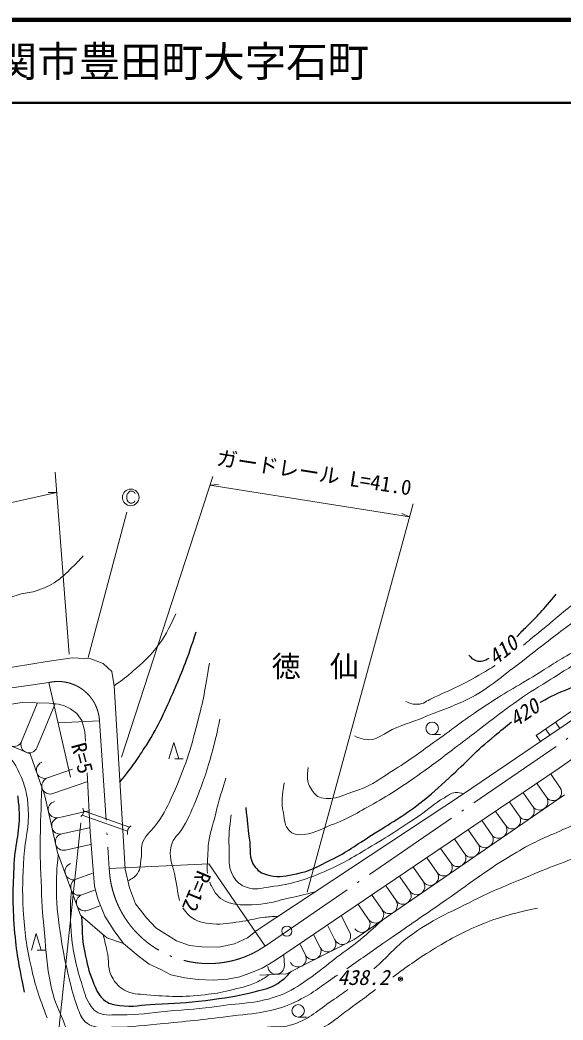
# Model space of a CAD drawing. Units: millimetres, scale not verified. Extents: x 40000 to 680000, y 20000 to 380000.
# Drawn here: x 412950 to 478390, y 259508 to 380000 of the extents above; entities that cross this region are included whole.
import ezdxf
from ezdxf.enums import TextEntityAlignment as Align

# ---------------------------------------------------------------- set-up
doc = ezdxf.new("R2010")
doc.units = ezdxf.units.MM
doc.header["$LTSCALE"] = 1000
doc.header["$PDMODE"] = 32
doc.header["$PDSIZE"] = 500
doc.linetypes.add('DASHED', pattern=[7.5, 6, -1.5])
doc.linetypes.add('LONG_DASHED_DOTTED', pattern=[15.25, 12, -1.5, 0.25, -1.5])
for name, color, linetype, lineweight in [('M-BGD', 7, 'Continuous', 13), ('M-BMK', 2, 'LONG_DASHED_DOTTED', 13), ('M-STR-HTXT', 7, 'Continuous', 13), ('M-TTL', 2, 'Continuous', 140), ('M-TTL-LINE', 7, 'Continuous', 50)]:
    doc.layers.add(name, color=color, linetype=linetype, lineweight=lineweight)
doc.layers.add('M-BMK-HTXT', color=7, linetype='Continuous')
doc.layers.add('M-TTL-TXT', color=7, linetype='Continuous')
doc.styles.add('ＭＳ ゴシック', font='')
doc.styles.get('ＭＳ ゴシック').set_extended_font_data('MS Gothic')

msp = doc.modelspace()

# ---------------------------------------------------------------- linework, layer by layer
at = {"layer": 'M-BGD'}
for p, q in [((396550, 299542), (416235, 302713)), ((416235, 302713), (419235, 303133)), ((419235, 303133), (421507, 303021)), ((421507, 303021), (422993, 302460)), ((422993, 302460), (424003, 301507)), ((424003, 301507), (424283, 299768)), ((493580, 300862), (477932, 289868)), ((424283, 299768), (424564, 295085)), ((466405, 286755), (485812, 299964)), ((413206, 297749), (408846, 297114)), ((413132, 293080), (415017, 297625)), ((416515, 297693), (413206, 297749)), ((417581, 297552), (416515, 297693)), ((414980, 292314), (417136, 297514)), ((418310, 297356), (417581, 297552)), ((419039, 296992), (418310, 297356)), ((419796, 296431), (419039, 296992)), ((420413, 295589), (419796, 296431)), ((475150, 293808), (480070, 297156)), ((420778, 294271), (420413, 295589)), ((477999, 294646), (477487, 295399)), ((420840, 293115), (420778, 294271)), ((424564, 295085), (425629, 277669)), ((476792, 293825), (476280, 294577)), ((409010, 293707), (414184, 291562)), ((430904, 290959), (431504, 292959)), ((431504, 292959), (432104, 290959)), ((462625, 293908), (463625, 293908)), ((475661, 293055), (475150, 293808)), ((414184, 291562), (415951, 286514)), ((432604, 290959), (431604, 290959)), ((416253, 288676), (419292, 289739)), ((421423, 282128), (421046, 289288)), ((477932, 289868), (461806, 278987)), ((416914, 286788), (421006, 288220)), ((478033, 287501), (476945, 289082)), ((474738, 285233), (473629, 286844)), ((476386, 286367), (475287, 287963)), ((415951, 286514), (417465, 279699)), ((441530, 270350), (466405, 286755)), ((453206, 269197), (478571, 286657)), ((473091, 284099), (471971, 285726)), ((417559, 283885), (421189, 284692)), ((471443, 282965), (470313, 284607)), ((469796, 281831), (468655, 283488)), ((417993, 281933), (421296, 282667)), ((421759, 277613), (421423, 282128)), ((468149, 280697), (466997, 282369)), ((466501, 279563), (465339, 281251)), ((417465, 279699), (420241, 272127)), ((418427, 279981), (421434, 280649)), ((464854, 278429), (463681, 280132)), ((461806, 278987), (443606, 266620)), ((463206, 277295), (462023, 279013)), ((419714, 276471), (421698, 277199)), ((421927, 275650), (421759, 277613)), ((425629, 277669), (426162, 275426)), ((461559, 276161), (460369, 277890)), ((459912, 275027), (458715, 276766)), ((420402, 274593), (421949, 275161)), ((422320, 274108), (421927, 275650)), ((426162, 275426), (426863, 273519)), ((458264, 273893), (457060, 275641)), ((423189, 272004), (422320, 274108)), ((426863, 273519), (428181, 271808)), ((456617, 272759), (455406, 274517)), ((421091, 272715), (422564, 273256)), ((454969, 271625), (453752, 273393)), ((420241, 272127), (423396, 269414)), ((424311, 270266), (423189, 272004)), ((428181, 271808), (429331, 270630)), ((452694, 270059), (451709, 272006)), ((414317, 267919), (414917, 269919)), ((414917, 269919), (415517, 267919)), ((425433, 268723), (424311, 270266)), ((429331, 270630), (431827, 269032)), ((440352, 269424), (441530, 270350)), ((450910, 269156), (450041, 270873)), ((423396, 269414), (425433, 268723)), ((427172, 267237), (425433, 268723)), ((431827, 269032), (433369, 268471)), ((438782, 268667), (440352, 269424)), ((445075, 265083), (453206, 269197)), ((449125, 268253), (448373, 269739)), ((416017, 267919), (415017, 267919)), ((433369, 268471), (434856, 268330)), ((434856, 268330), (436931, 268274)), ((436931, 268274), (438782, 268667)), ((447341, 267350), (446705, 268606)), ((428518, 266255), (427172, 267237)), ((443606, 266620), (442119, 265750)), ((444813, 266071), (444752, 267295)), ((429920, 265582), (428518, 266255)), ((431126, 264965), (429920, 265582)), ((440857, 265218), (439427, 264713)), ((442119, 265750), (440857, 265218)), ((441836, 264921), (445075, 265083)), ((432809, 264573), (431126, 264965)), ((434407, 264376), (432809, 264573)), ((436230, 264292), (434407, 264376)), ((437969, 264432), (436230, 264292)), ((439427, 264713), (437969, 264432)), ((446468, 259867), (447468, 259867))]:
    msp.add_line(p, q, dxfattribs=at)
at = {"layer": 'M-BGD', "linetype": 'DASHED'}
for p, q in [((426130, 282733), (420617, 284698)), ((425899, 282249), (420446, 284192))]:
    msp.add_line(p, q, dxfattribs=at)
at = {"layer": 'M-BGD'}
for centre, radius in [((462625, 294658), 750), ((458812, 264450), 100), ((458812, 264450), 80), ((458812, 264450), 60), ((458812, 264450), 40), ((458812, 264450), 20), ((458812, 264450), 20), ((446468, 260617), 750)]:
    msp.add_circle(centre, radius, dxfattribs=at)
for centre, radius, start, end in [((412209, 293463), 1000, 157.47943, 337.47943), ((414056, 292697), 1000, 157.47943, 337.47943), ((415923, 289620), 1000, 109.29005, 289.29005), ((416584, 287732), 1000, 109.29005, 289.29005), ((477209, 286934), 1000, 214.54267, 34.54267), ((417342, 284862), 1000, 102.52881, 282.52881), ((475562, 285800), 1000, 214.54267, 34.54267), ((419865, 284670), 753, 302.46067, 28.29758), ((473915, 284666), 1000, 214.54267, 34.54267), ((417776, 282909), 1000, 102.52881, 282.52881), ((472267, 283532), 1000, 214.54267, 34.54267), ((426890, 282072), 1007, 123.37882, 191.93988), ((470620, 282398), 1000, 214.54267, 34.54267), ((418210, 280957), 1000, 102.52881, 282.52881), ((468972, 281264), 1000, 214.54267, 34.54267), ((465677, 278996), 1000, 214.54267, 34.54267), ((467325, 280130), 1000, 214.54267, 34.54267), ((419369, 277410), 1000, 110.1363, 290.1363), ((464030, 277862), 1000, 214.54267, 34.54267), ((462383, 276728), 1000, 214.54267, 34.54267), ((420058, 275532), 1000, 110.1363, 290.1363), ((460735, 275594), 1000, 214.54267, 34.54267), ((459088, 274460), 1000, 214.54267, 34.54267), ((420746, 273654), 1000, 110.1363, 290.1363), ((457440, 273326), 1000, 214.54267, 34.54267), ((455793, 272192), 1000, 214.54267, 34.54267), ((454146, 271058), 1000, 214.54267, 34.54267), ((451802, 269607), 1000, 206.83832, 26.83832), ((450018, 268704), 1000, 206.83832, 26.83832), ((448233, 267801), 1000, 206.83832, 26.83832), ((446448, 266898), 1000, 206.83832, 26.83832), ((443814, 266021), 1000, 182.86241, 2.86241)]:
    msp.add_arc(centre, radius, start, end, dxfattribs=at)
for points, knots in [([(507775, 325316), (506521, 324299), (506062, 323928), (505191, 322833), (504329, 321748), (504098, 320968), (503366, 319792), (502444, 318310), (501988, 317434), (500934, 316042), (500080, 314914), (499588, 314264), (498502, 313357), (497347, 312392), (496565, 312026), (495259, 311279), (493330, 310176), (492184, 309678), (490191, 308695), (488183, 307704), (487059, 307145), (485023, 306212), (483000, 305285), (481773, 304966), (479803, 303932), (477940, 302953), (476990, 302239), (475192, 301145), (472733, 299648), (471308, 298884), (468909, 297293), (466601, 295764), (465398, 294779), (463132, 293189), (461199, 291833), (460173, 290986), (458166, 289743), (456448, 288679), (455577, 287837), (453656, 287209), (451985, 286664), (450965, 285919), (449248, 286297), (448631, 286433), (448397, 286847), (448032, 287362), (447442, 288193), (447597, 288903), (447677, 289946)], [0, 0, 0, 0, 1, 1, 1, 2, 2, 2, 3, 3, 3, 4, 4, 4, 5, 5, 5, 6, 6, 6, 7, 7, 7, 8, 8, 8, 9, 9, 9, 10, 10, 10, 11, 11, 11, 12, 12, 12, 13, 13, 13, 14, 14, 14, 15, 15, 15, 16, 16, 16, 16]), ([(453251, 293746), (453658, 293494), (453914, 293445), (454366, 293341), (455982, 292967), (456810, 294193), (458369, 294760), (460041, 295367), (460979, 295708), (462625, 296381), (464684, 297224), (465914, 297556), (467845, 298662), (469570, 299649), (470405, 300414), (472000, 301601), (473550, 302754), (474355, 303484), (475902, 304641), (477877, 306119), (478917, 307051), (481020, 308340), (483955, 310140), (485834, 310724), (488925, 312242), (490506, 313018), (491494, 313270), (492978, 314218), (494800, 315381), (495879, 316014), (497387, 317563), (498889, 319104), (499205, 320388), (500478, 322123), (501213, 323125), (501460, 323459), (502404, 324657)], [0, 0, 0, 0, 1, 1, 1, 2, 2, 2, 3, 3, 3, 4, 4, 4, 5, 5, 5, 6, 6, 6, 7, 7, 7, 8, 8, 8, 9, 9, 9, 10, 10, 10, 11, 11, 11, 12, 12, 12, 12]), ([(497286, 322782), (495749, 320983), (495241, 320368), (493688, 319083), (492250, 317893), (491284, 317440), (489735, 316397), (487782, 315082), (486675, 314364), (484719, 313053), (482836, 311790), (481729, 311156), (479905, 309810), (478116, 308490), (477232, 307601), (475496, 306212), (474755, 305619), (474188, 305143), (473611, 304678)], [0, 0, 0, 0, 1, 1, 1, 2, 2, 2, 3, 3, 3, 4, 4, 4, 5, 5, 5, 6, 6, 6, 6]), ([(382622, 309601), (383958, 309466), (384426, 309386), (385542, 309070), (387033, 308648), (387819, 308215), (389152, 307425), (390440, 306661), (390980, 305964), (392231, 305142), (393085, 304581), (393503, 304010), (394514, 303867), (395203, 303770), (395583, 304054), (396266, 304186), (397700, 304463), (398487, 304700), (399929, 304929), (401517, 305181), (402448, 305060), (404017, 305407), (404844, 305590), (405364, 305606), (406088, 306044), (407017, 306607), (407333, 307196), (408159, 307902), (409054, 308669), (409478, 309217), (410495, 309814), (411345, 310312), (411889, 310476), (412831, 310769), (413580, 311002), (414049, 310949), (414795, 311194), (415721, 311498), (416256, 311678), (417078, 312203), (418020, 312804), (418452, 313282), (419255, 314061), (419791, 314582), (419975, 314769), (420582, 315441)], [0, 0, 0, 0, 1, 1, 1, 2, 2, 2, 3, 3, 3, 4, 4, 4, 5, 5, 5, 6, 6, 6, 7, 7, 7, 8, 8, 8, 9, 9, 9, 10, 10, 10, 11, 11, 11, 12, 12, 12, 13, 13, 13, 14, 14, 14, 15, 15, 15, 15]), ([(444788, 288071), (444564, 286509), (444391, 285847), (444687, 284473), (444877, 283592), (444787, 282908), (445447, 282294), (445819, 281949), (446156, 281849), (446663, 281838), (448216, 281806), (449012, 282452), (450464, 283004), (452706, 283855), (453852, 284604), (455936, 285791), (458088, 287016), (459229, 287816), (461257, 289236), (463157, 290567), (464166, 291390), (466020, 292784), (468540, 294676), (469889, 295821), (472456, 297648), (474017, 298759), (474930, 299328), (476560, 300334), (478545, 301558), (479612, 302345), (481729, 303323), (484752, 304720), (486776, 304646), (489837, 305958), (491220, 306552), (491987, 306916), (493282, 307681), (495183, 308804), (496103, 309673), (498046, 310722), (499169, 311328), (499776, 311833), (501035, 312039), (502052, 312206), (502653, 312299), (503670, 312141), (504127, 312070), (504316, 312042), (504826, 311883)], [0, 0, 0, 0, 1, 1, 1, 2, 2, 2, 3, 3, 3, 4, 4, 4, 5, 5, 5, 6, 6, 6, 7, 7, 7, 8, 8, 8, 9, 9, 9, 10, 10, 10, 11, 11, 11, 12, 12, 12, 13, 13, 13, 14, 14, 14, 15, 15, 15, 16, 16, 16, 16]), ([(424283, 299768), (425426, 300582), (425762, 300838), (426648, 301601), (427750, 302551), (428365, 303106), (429283, 304236), (430479, 305709), (430779, 306460), (431715, 308441)], [0, 0, 0, 0, 1, 1, 1, 2, 2, 2, 3, 3, 3, 3]), ([(425961, 276272), (426489, 276542), (426764, 276720), (427104, 277176), (427542, 277766), (427423, 278279), (427560, 279000), (427704, 279763), (427450, 280267), (427762, 280977), (428206, 281984), (428862, 282299), (429485, 283206), (430377, 284506), (430774, 285311), (431411, 286753), (432848, 290005), (433469, 291924), (434350, 295368), (435055, 298124), (435247, 299144), (435769, 302513)], [0, 0, 0, 0, 1, 1, 1, 2, 2, 2, 3, 3, 3, 4, 4, 4, 5, 5, 5, 6, 6, 6, 7, 7, 7, 7]), ([(470221, 302224), (469621, 301842), (469033, 301499), (468250, 301043), (466115, 299802), (464819, 299287), (462575, 298256), (461930, 297960), (461612, 297571), (460902, 297547), (460312, 297527), (459995, 297644), (459433, 297901)], [0, 0, 0, 0, 1, 1, 1, 2, 2, 2, 3, 3, 3, 4, 4, 4, 4]), ([(437035, 295773), (436676, 294008), (436553, 293509), (436174, 292074), (435573, 289799), (435160, 288538), (434299, 286348), (433732, 284906), (433380, 284105), (432627, 282750), (432112, 281824), (431403, 281501), (431157, 280470), (430857, 279209), (431251, 278434), (431563, 277176), (431866, 275954), (431882, 274864), (432184, 273892)], [0, 0, 0, 0, 1, 1, 1, 2, 2, 2, 3, 3, 3, 4, 4, 4, 5, 5, 5, 6, 6, 6, 6]), ([(408140, 293691), (409398, 293122), (409925, 292868), (410848, 292042), (411839, 291156), (412324, 290514), (412865, 289299), (413579, 287697), (413852, 286694), (413954, 284943), (414087, 282668), (413557, 281408), (413430, 279134), (413291, 276648), (413192, 275245), (413349, 272760), (413523, 270013), (413691, 268461), (414317, 265781), (414878, 263384), (415187, 262503), (416213, 259770)], [0, 0, 0, 0, 1, 1, 1, 2, 2, 2, 3, 3, 3, 4, 4, 4, 5, 5, 5, 6, 6, 6, 7, 7, 7, 7]), ([(437745, 288628), (437038, 286327), (436825, 285686), (436377, 283764), (436038, 282308), (435645, 281508), (435617, 280014), (435596, 278917), (435450, 278061), (435553, 277186)], [0, 0, 0, 0, 1, 1, 1, 2, 2, 2, 3, 3, 3, 3]), ([(415572, 287594), (415407, 282198), (415297, 280689), (415487, 276269), (415592, 273824), (415645, 272452), (415890, 270017), (416139, 267553), (416143, 266146), (416657, 263724), (417006, 262076), (417400, 261195), (418069, 259649), (418397, 258892), (418468, 258350), (419077, 257794), (419733, 257195), (420252, 257026), (421094, 256745), (422100, 256409), (422739, 256450), (423797, 256503), (425837, 256604), (426905, 257221), (428920, 257552), (430876, 257872), (431990, 257928), (433963, 258116), (435725, 258285), (436713, 258379), (438481, 258479), (440134, 258573), (441066, 258509), (442717, 258641), (443981, 258741), (444747, 258583), (445944, 259004), (447932, 259704), (448796, 260648), (450543, 261828), (451282, 262327), (451899, 262756), (452473, 263175)], [0, 0, 0, 0, 1, 1, 1, 2, 2, 2, 3, 3, 3, 4, 4, 4, 5, 5, 5, 6, 6, 6, 7, 7, 7, 8, 8, 8, 9, 9, 9, 10, 10, 10, 11, 11, 11, 12, 12, 12, 13, 13, 13, 14, 14, 14, 14]), ([(438404, 284220), (438174, 282490), (438089, 281906), (438150, 280419), (438208, 279001), (437930, 278040), (438657, 276822), (439067, 276134), (439478, 275784), (440228, 275504), (441285, 275110), (441999, 275400), (443116, 275555), (445723, 275916), (447189, 276330), (449602, 277379), (451762, 278318), (452898, 279013), (454923, 280217), (457363, 281667), (458696, 282539), (461054, 284118), (462268, 284931), (462813, 285596), (464095, 286297), (464592, 286570), (464847, 286871), (465412, 286905), (465804, 286929), (466011, 286889), (466405, 286755)], [0, 0, 0, 0, 1, 1, 1, 2, 2, 2, 3, 3, 3, 4, 4, 4, 5, 5, 5, 6, 6, 6, 7, 7, 7, 8, 8, 8, 9, 9, 9, 10, 10, 10, 10]), ([(452321, 265675), (453945, 266787), (455150, 267664), (457037, 268968), (459620, 270751), (461064, 271754), (463653, 273526), (467220, 275968), (469085, 277547), (472811, 279739), (474760, 280886), (475943, 281371), (478014, 282280), (480067, 283181), (481232, 283655), (483339, 284418), (485729, 285283), (487043, 285945), (489552, 286354), (491108, 286608), (492009, 286493), (493586, 286516), (494657, 286531), (495008, 286533), (496329, 286516)], [0, 0, 0, 0, 1, 1, 1, 2, 2, 2, 3, 3, 3, 4, 4, 4, 5, 5, 5, 6, 6, 6, 7, 7, 7, 8, 8, 8, 8]), ([(455610, 265675), (457308, 267125), (458048, 268228), (459861, 269573), (462660, 271649), (464542, 272347), (467647, 273930), (470010, 275134), (471410, 275655), (473859, 276673), (476802, 277896), (478458, 278577), (481484, 279577), (483902, 280377), (484739, 280622), (487736, 281433)], [0, 0, 0, 0, 1, 1, 1, 2, 2, 2, 3, 3, 3, 4, 4, 4, 5, 5, 5, 5]), ([(417556, 279450), (417364, 277467), (417333, 276850), (417343, 275180), (417356, 272901), (417575, 271627), (417907, 269371), (418191, 267448), (418432, 266383), (418876, 264490), (419198, 263116), (419382, 262340), (419884, 261021), (420158, 260303), (420260, 259821), (420812, 259286), (421166, 258943), (421466, 258852), (421942, 258721), (422839, 258476), (423391, 258635), (424322, 258641), (426644, 258654), (427939, 258872), (430252, 259084), (433520, 259385), (435347, 259598), (438602, 260012), (440370, 260238), (441388, 260238), (443120, 260658), (444486, 260989), (445247, 261248), (446509, 261868), (448380, 262787), (449253, 263615), (450986, 264772), (451057, 264820), (451127, 264867), (451197, 264913)], [0, 0, 0, 0, 1, 1, 1, 2, 2, 2, 3, 3, 3, 4, 4, 4, 5, 5, 5, 6, 6, 6, 7, 7, 7, 8, 8, 8, 9, 9, 9, 10, 10, 10, 11, 11, 11, 12, 12, 12, 13, 13, 13, 13]), ([(435818, 276113), (435875, 275964), (435943, 275812), (436022, 275656), (436460, 274794), (436815, 274233), (437694, 273832), (439017, 273228), (439941, 273370), (441393, 273426), (443026, 273490), (443902, 273883), (445498, 274237), (446676, 274498), (447060, 274589), (448504, 274949)], [0, 0, 0, 0, 1, 1, 1, 2, 2, 2, 3, 3, 3, 4, 4, 4, 5, 5, 5, 5]), ([(419150, 275104), (418984, 272857), (418977, 272097), (419118, 270178), (419311, 267546), (419719, 266086), (420489, 263562), (420790, 262577), (420940, 261980), (421538, 261142), (421797, 260779), (421975, 260552), (422385, 260375), (423359, 259956), (424028, 260160), (425088, 260133), (427300, 260078), (428531, 260388), (430736, 260577), (433165, 260785), (434535, 260833), (436948, 261182), (439848, 261601), (441595, 261463), (444330, 262513), (445700, 263040), (446387, 263540), (447598, 264369), (449036, 265353), (449760, 266018), (451148, 267072), (452250, 267908), (452901, 268334), (453972, 269210), (455043, 270086), (455390, 270407), (456629, 271553)], [0, 0, 0, 0, 1, 1, 1, 2, 2, 2, 3, 3, 3, 4, 4, 4, 5, 5, 5, 6, 6, 6, 7, 7, 7, 8, 8, 8, 9, 9, 9, 10, 10, 10, 11, 11, 11, 12, 12, 12, 12]), ([(432569, 273013), (432768, 272679), (433031, 272361), (433387, 272058), (434264, 271312), (435027, 271195), (436174, 271096), (437440, 270986), (438156, 271194), (439417, 271349), (440535, 271486), (441136, 271726), (442255, 271856), (442952, 271937), (443195, 271961), (444046, 272009)], [0, 0, 0, 0, 1, 1, 1, 2, 2, 2, 3, 3, 3, 4, 4, 4, 5, 5, 5, 5]), ([(475312, 273002), (471974, 272222), (470851, 272002), (468171, 270864), (465927, 269911), (464724, 269234), (462645, 267959), (460690, 266760), (459590, 265910), (457876, 264675)], [0, 0, 0, 0, 1, 1, 1, 2, 2, 2, 3, 3, 3, 3]), ([(443029, 264980), (442335, 264503), (442076, 264366), (441426, 264046), (440245, 263465), (439472, 263409), (438199, 263078), (437068, 262784), (436415, 262682), (435254, 262554), (432529, 262252), (430964, 262298), (428235, 262554), (427161, 262654), (426477, 262598), (425532, 263118), (424878, 263479), (424571, 263826), (424160, 264450), (423407, 265593), (423745, 266545), (423434, 267879), (423261, 268621), (423205, 268862), (422975, 269776)], [0, 0, 0, 0, 1, 1, 1, 2, 2, 2, 3, 3, 3, 4, 4, 4, 5, 5, 5, 6, 6, 6, 7, 7, 7, 8, 8, 8, 8]), ([(455804, 263175), (454750, 262392), (453871, 261711), (452560, 260779), (451249, 259847), (450607, 259164), (449171, 258439), (447966, 257830), (447223, 257599), (445904, 257309), (444078, 256909), (443006, 256977), (441143, 256825), (438862, 256640), (437577, 256629), (435294, 256462), (433449, 256327), (432400, 256357), (430574, 256059), (429356, 255860), (428718, 255540), (427508, 255292), (426216, 255028), (425478, 254793), (424160, 254849), (423319, 254885), (422972, 254924), (422022, 255131)], [0, 0, 0, 0, 1, 1, 1, 2, 2, 2, 3, 3, 3, 4, 4, 4, 5, 5, 5, 6, 6, 6, 7, 7, 7, 8, 8, 8, 9, 9, 9, 9])]:
    msp.add_open_spline(points, degree=3, knots=knots, dxfattribs=at)
at = {"layer": 'M-BGD', "lineweight": 25}
for points, knots in [([(472807, 305672), (473130, 306017), (473474, 306383), (473875, 306769), (475418, 308257), (475921, 308854), (477574, 310823)], [0, 0, 0, 0, 1, 1, 1, 2, 2, 2, 2]), ([(424987, 288164), (426591, 290189), (427064, 290845), (428218, 292682), (429764, 295140), (430393, 296663), (431563, 299320), (432731, 301975), (433064, 302946), (434198, 306263)], [0, 0, 0, 0, 1, 1, 1, 2, 2, 2, 3, 3, 3, 3]), ([(467034, 303476), (467295, 303147), (467501, 302971), (467895, 302817), (468494, 302583), (468931, 302851), (469498, 303117)], [0, 0, 0, 0, 1, 1, 1, 2, 2, 2, 2]), ([(475637, 297784), (475674, 297806), (475712, 297828), (475750, 297851), (476975, 298578), (477734, 298858), (479043, 299422), (480354, 299987), (481079, 300419), (482489, 300638), (483448, 300787), (484024, 300894), (484972, 300688), (485484, 300578), (485706, 300518), (486250, 300279)], [0, 0, 0, 0, 1, 1, 1, 2, 2, 2, 3, 3, 3, 4, 4, 4, 5, 5, 5, 5]), ([(440177, 285132), (440318, 283374), (440356, 282869), (440583, 281433), (440800, 280056), (440423, 279025), (441292, 277936), (441790, 277313), (442286, 277092), (443066, 276923), (444287, 276658), (445031, 276889), (446258, 277126), (447976, 277457), (448839, 278035), (450413, 278798), (452435, 279778), (453432, 280582), (455328, 281787), (457631, 283251), (459005, 283960), (461156, 285639), (462583, 286752), (463308, 287467), (464652, 288679), (466816, 290629), (467872, 291899), (470125, 293746), (470905, 294385), (471558, 294924), (472190, 295419)], [0, 0, 0, 0, 1, 1, 1, 2, 2, 2, 3, 3, 3, 4, 4, 4, 5, 5, 5, 6, 6, 6, 7, 7, 7, 8, 8, 8, 9, 9, 9, 10, 10, 10, 10]), ([(412640, 286532), (412725, 286035), (412783, 285501), (412825, 284902), (413004, 282345), (412337, 280928), (412220, 278367), (412079, 275298), (412006, 273563), (412260, 270501), (412508, 267496), (412735, 266392), (413470, 262876)], [0, 0, 0, 0, 1, 1, 1, 2, 2, 2, 3, 3, 3, 4, 4, 4, 4]), ([(420374, 272013), (420457, 269788), (420439, 269039), (420852, 267193), (421150, 265860), (421309, 265094), (421861, 263845), (422254, 262953), (422469, 262339), (423273, 261787), (423831, 261403), (424255, 261353), (424927, 261263), (426599, 261038), (427558, 261337), (429243, 261424), (431610, 261546), (432944, 261560), (435294, 261868), (437675, 262180), (439023, 262346), (441345, 262957), (442415, 263239), (443076, 263328), (444008, 263925), (444737, 264393), (445025, 264667), (445676, 265387)], [0, 0, 0, 0, 1, 1, 1, 2, 2, 2, 3, 3, 3, 4, 4, 4, 5, 5, 5, 6, 6, 6, 7, 7, 7, 8, 8, 8, 9, 9, 9, 9])]:
    msp.add_open_spline(points, degree=3, knots=knots, dxfattribs=at)
at = {"layer": 'M-BGD'}
msp.add_point((458812, 264450), dxfattribs=at)
at = {"layer": 'M-BMK'}
for p, q in [((442499, 268424), (500597, 308273)), ((390966, 296590), (416415, 300168)), ((422529, 295549), (423706, 277752))]:
    msp.add_line(p, q, dxfattribs=at)
at = {"layer": 'M-BMK', "linetype": 'Continuous'}
msp.add_circle((445107, 270213), 600, dxfattribs=at)
at = {"layer": 'M-BMK'}
for centre, radius, start, end in [((417535, 295295), 5000, 2.91282, 102.94103), ((435693, 278307), 12000, 182.6516, 304.55)]:
    msp.add_arc(centre, radius, start, end, dxfattribs=at)
at = {"layer": 'M-STR-HTXT'}
for p, q in [((418877, 303594), (417190, 325518)), ((425179, 291167), (436185, 324986)), ((375206, 313802), (417380, 323054)), ((417380, 323054), (416349, 323084)), ((425882, 322887), (425936, 322954)), ((425936, 322954), (426051, 323110)), ((426051, 323110), (426206, 323215)), ((426206, 323215), (426485, 323218)), ((426485, 323218), (426647, 323166)), ((426647, 323166), (426757, 323056)), ((426757, 323056), (426816, 322887)), ((435845, 323940), (436872, 324032)), ((435845, 323940), (459906, 320154)), ((425830, 322669), (425882, 322887)), ((425830, 322338), (425830, 322669)), ((425878, 322127), (425830, 322338)), ((425990, 321958), (425878, 322127)), ((426096, 321850), (425990, 321958)), ((426213, 321794), (426096, 321850)), ((426487, 321794), (426213, 321794)), ((426649, 321846), (426487, 321794)), ((426759, 321960), (426649, 321846)), ((426809, 322061), (426759, 321960)), ((421175, 303171), (425837, 320704)), ((447547, 274924), (460329, 321702)), ((459906, 320154), (458957, 320557)), ((416415, 300168), (419039, 288752)), ((422529, 295549), (417535, 295295)), ((420297, 283267), (416924, 251934)), ((423706, 277752), (435693, 278307)), ((442499, 268424), (435693, 278307))]:
    msp.add_line(p, q, dxfattribs=at)
msp.add_circle((426293, 322478), 1000, dxfattribs=at)
msp.add_circle((426293, 322478), 1000, dxfattribs=at)
at = {"layer": 'M-TTL'}
msp.add_line((680000, 380000), (40000, 380000), dxfattribs=at)
at = {"layer": 'M-TTL-LINE'}
msp.add_line((40000, 370000), (680000, 370000), dxfattribs=at)

# ---------------------------------------------------------------- texts
at = {"layer": 'M-BGD', "style": 'ＭＳ ゴシック', "oblique": 15}
for s, rotation, p in [('410', 38.982, (471140, 304068)), ('420', 34.428, (473696, 296538))]:
    msp.add_text(s, height=1833, rotation=rotation, dxfattribs=at).set_placement(p, align=Align.MIDDLE_CENTER)
msp.add_text('438.2', height=1833, dxfattribs=at).set_placement((454322, 263175), align=Align.BOTTOM_CENTER)
at = {"layer": 'M-BMK-HTXT', "style": 'ＭＳ ゴシック'}
msp.add_text('徳\u3000仙', height=2566, dxfattribs=at).set_placement((448538, 300074), align=Align.BOTTOM_CENTER)
at = {"layer": 'M-STR-HTXT', "style": 'ＭＳ ゴシック'}
msp.add_text('ガードレール L=41.0', height=1833, rotation=351.057, dxfattribs=at).set_placement((448168, 324009), align=Align.BOTTOM_CENTER)
for s, rotation, p in [('R=5', 284.972, (419522, 288881)), ('R=12', 247.374, (431929, 273280))]:
    msp.add_text(s, height=1833, rotation=rotation, dxfattribs=at).set_placement(p, align=Align.BOTTOM_RIGHT)
at = {"layer": 'M-TTL-TXT', "style": 'ＭＳ ゴシック'}
msp.add_text('下関市豊田町大字石町', height=3666, dxfattribs=at).set_placement((405024, 375000), align=Align.MIDDLE_LEFT)

doc.saveas('drawing.dxf')
